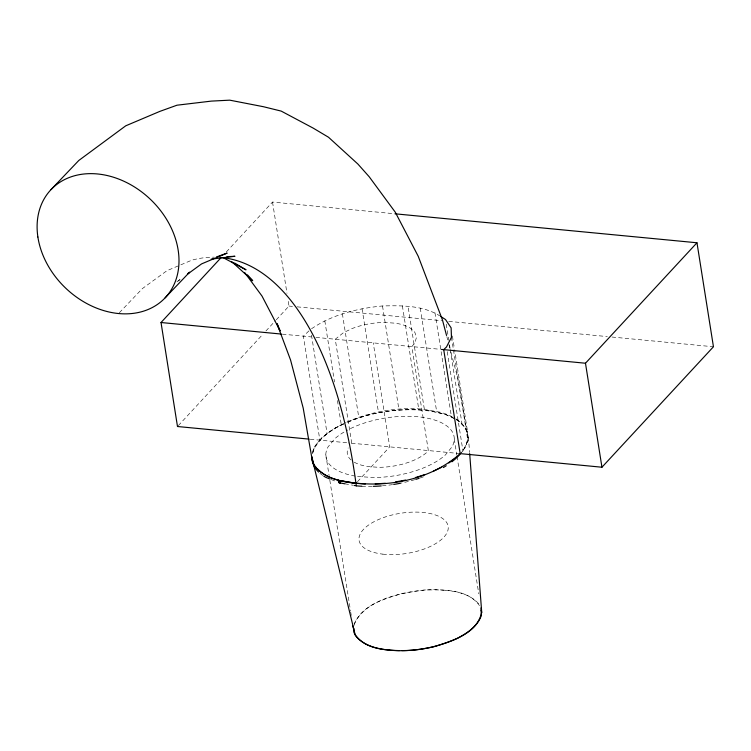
<?xml version="1.0" encoding="UTF-8"?>
<svg xmlns="http://www.w3.org/2000/svg" width="751" height="751" viewBox="0 0 751 751"><rect width="100%" height="100%" fill="white"/><g stroke="black" fill="none" stroke-linecap="round" stroke-linejoin="round"><path stroke-width="0.56" stroke-dasharray="3.75 2.82" d="M312.491 453.529L314.425 446.826L319.87 440.17L303.395 336.176L310.576 329.332M354.012 625.47C360.18 605.832 383.62 599.232 401.259 593.675C415.65 590.586 430.464 588.671 445.165 590.305M456.364 419.631L458.185 420.513L465.902 428.258L468.436 437.279L465.639 446.958L460.814 452.853M312.623 451.595C318.067 437.382 332.149 429.009 345.422 423.113L334.946 428.145L322.386 437.157L320.039 440.002M354.068 624.062C366.572 598.866 399.598 593.356 424.822 589.948C443.287 589.798 467.61 588.85 479.495 605.625M460.185 453.632L462.954 450.985L467.929 441.231L467.591 431.863L454.599 349.816M226.333 251.96L272.519 202.057L393.796 213.688M178.287 425.657L262.709 334.448M265.901 331.003L275.457 320.677M276.255 319.823L288.994 306.051L287.896 299.123M357.476 481.71L389.722 446.873L373.247 342.878M119.362 312.726L142.361 288.609L166.938 270.698L191.834 260.165A396.378 175.828 -84.5 0 1 214.345 257.171M179.874 279.597L176.344 282.292L180.08 279.569M311.524 328.76C332.421 314.491 357.626 308.351 382.512 305.957C401.766 305.488 422.897 305.3 439.757 315.842M467.591 431.863C458.617 414.261 436.434 411.642 418.842 409.736C394.191 409.042 369.116 412.656 346.455 422.7C370.694 412.196 397.814 407.971 424.118 410.431M357.551 476.453L373.003 477.514A64.868 29.251 -9 0 0 445.456 454.871L451.971 446.948A64.868 29.251 -9 0 0 424.709 417.669A64.868 29.251 -9 0 0 348.717 429.459M445.465 590.342C457.903 591.422 471.553 594.679 479.636 604.949M310.257 439.232L347.215 442.79M459.894 453.585L348.342 442.902M288.994 306.051L292.496 306.389M297.152 306.84L441.748 320.705M448.751 321.372L607.334 336.589M611.999 337.03L713.45 346.765M282.395 334.157L311.365 336.936M315.908 337.377L440.302 349.309M344.897 483.813L352.932 485.23M331.153 479.504L335.444 481.241M454.543 418.758L445.831 414.552L429.675 410.806L424.54 410.478L408.065 306.483M446.836 336.589L447.718 339.931M448.882 344.38L450.638 351.055M450.929 352.172L457.368 376.655L467.366 434.191M452.402 335.95L454.411 348.661M451.454 337.237L453.285 348.793M453.473 349.947L467.929 441.231M446.235 324.141L448.788 340.325M449.52 344.944L450.074 348.408M450.253 349.562L461.968 423.517M447.22 351.609L462.954 450.985M434.97 312.773L451.445 416.767M454.271 439.016L456.833 455.2M457.012 456.355L478.791 593.853M420.26 308.07L436.735 412.064M402.367 305.751L418.842 409.736M382.512 305.957L398.988 409.952M362.048 308.68L378.523 412.675M342.372 313.73L358.837 417.725M351.721 443.221L335.256 339.236L343.479 332.655L352.388 328.44A43.248 19.498 -9 0 1 384.916 322.479L395.214 323.183A43.248 19.498 -9 0 1 415.003 332.721L416.392 337.65L414.862 342.935L411.858 346.577L428.333 450.572L426.981 452.205A43.248 19.498 -9 0 1 378.682 467.31L368.375 466.606A43.248 19.498 -9 0 1 353.618 461.827M324.808 320.78L334.514 382.015M337.443 400.508L341.283 424.775M311.496 335.106L327.051 433.327M325.803 454.768L329.088 475.561M329.82 480.189L350.501 610.76M350.689 611.915L351.233 615.379M272.519 202.057L286.985 293.341M468.436 437.279L469.591 452.449M351.102 459.988A43.248 19.498 -9 0 1 348.201 447.915M322.817 475.486A78.639 37.052 -9.9 0 1 319.363 472.783M312.735 453.172A78.639 37.052 -9.9 0 1 345.845 422.531M346.831 422.081A78.639 37.052 -9.9 0 1 423.348 409.201L440.368 412.243A78.639 37.052 -9.9 0 1 452.13 416.721M455.951 418.908A78.639 37.052 -9.9 0 1 461.527 452.431M423.526 476.791A78.639 37.052 -9.9 0 1 419.133 478.312M414.74 479.692A78.639 37.052 -9.9 0 1 400.424 483.24M392.585 484.611A78.639 37.052 -9.9 0 1 382.381 485.831M372.186 486.395A78.639 37.052 -9.9 0 1 361.86 486.244M355.185 476.078A64.868 29.251 -9 0 1 328.093 446.836L334.608 438.913A64.868 29.251 -9 0 1 347.732 429.976M382.832 554.144A45.088 20.324 -9 0 0 448.216 526.958A45.088 20.324 -9 0 0 379.771 519.007A45.088 20.324 -9 0 0 382.832 554.144"/><path stroke-width="1.13" d="M469.675 453.623L481.72 612.337C477.007 633.769 452.102 641.063 433.712 646.761C419.311 649.859 404.507 651.737 389.797 650.122M309.093 439.119L177.489 426.512L161.024 322.517L220.756 257.987M459.894 453.585L601.945 467.225L585.48 363.231L696.975 242.77L394.96 213.8M601.945 467.225L713.45 346.765L696.975 242.77M50.984 189.637L78.808 160.461L125.746 125.811L159.879 111.373L176.973 105.206L211.378 101.103L229.759 100.165L263.441 106.717L281.203 111.101L313.176 128.111L328.506 137.245L357.898 164.047L369.21 176.767L395.289 212.223L418.232 256.288L442.442 319.898L446.545 335.481M165.098 297.865L189.571 272.2L187.816 273.542M455.078 458.495L448.816 462.982M187.562 274.124L201.578 263.901L227.14 253.096L216.457 256.945M441.738 467.235L433.609 471.084M424.869 474.594L415.425 477.542M405.624 480.067L395.514 481.917M385.319 483.268L375.228 483.897M211.181 259.123L234.96 256.279L226.915 256.692M365.343 484.001C348.858 482.931 329.379 481.241 317.204 468.577M399.579 650.591C383.367 650.244 362.573 648.366 353.937 632.53L353.787 628.352M401.869 650.573C420.992 650.704 440.02 646.17 457.425 638.341C467.169 633.027 477.476 626.597 481.307 615.576L481.034 607.897M389.506 650.084C377.068 649.005 363.418 645.747 355.336 635.477L311.627 456.505L314.162 465.526L316.443 467.807M161.024 322.517L281.221 334.054M441.438 349.412L585.48 363.231M361.86 486.244A78.639 37.052 -9.9 0 1 356.378 485.841L355.946 483.353L339.339 480.415L339.771 482.893L344.897 483.813M354.087 485.437L356.378 485.841M312.378 459.161L312.472 461.921C317.269 472.069 327.736 477.533 338.232 480.058L338.663 482.536L339.771 482.893M330.074 479.072L325.784 477.336A78.639 37.052 -9.9 0 1 323.775 476.125M338.232 480.058L339.02 482.696M223.901 258.053L246.037 269.834L234.547 262.981M440.715 316.453L445.503 319.522L451.126 327.868L451.454 337.237L446.488 346.99L443.71 349.637L460.185 453.632C428.539 481.87 380.626 489.342 339.874 480.518L340.306 483.006M231.561 261.47L252.721 280.761L247.436 274.828M244.835 272.716L262.005 296.063L280.123 330.872L277.185 323.672M277.119 324.028L290.562 360.02L303.197 408.084L312.36 460.851M481.109 610.188L481.72 612.337M338.936 480.311L339.368 482.79M352.886 625.78L353.252 628.089M220.062 257.415A396.378 175.828 -84.5 0 1 355.946 483.353M318.602 472.069A78.639 37.052 -9.9 0 1 312.134 458.711M460.025 454.252A78.639 37.052 -9.9 0 1 451.895 461.79M446.254 465.751A78.639 37.052 -9.9 0 1 443.372 467.526M419.133 478.312A78.639 37.052 -9.9 0 1 415.801 479.373M400.424 483.24A78.639 37.052 -9.9 0 1 393.712 484.442M381.255 485.925A78.639 37.052 -9.9 0 1 373.35 486.357M37.888 237.025A78.639 61.375 43.6 0 0 152.237 307.563A78.639 61.375 43.6 0 0 133.997 186.661A78.639 61.375 43.6 0 0 37.888 237.025"/></g></svg>
